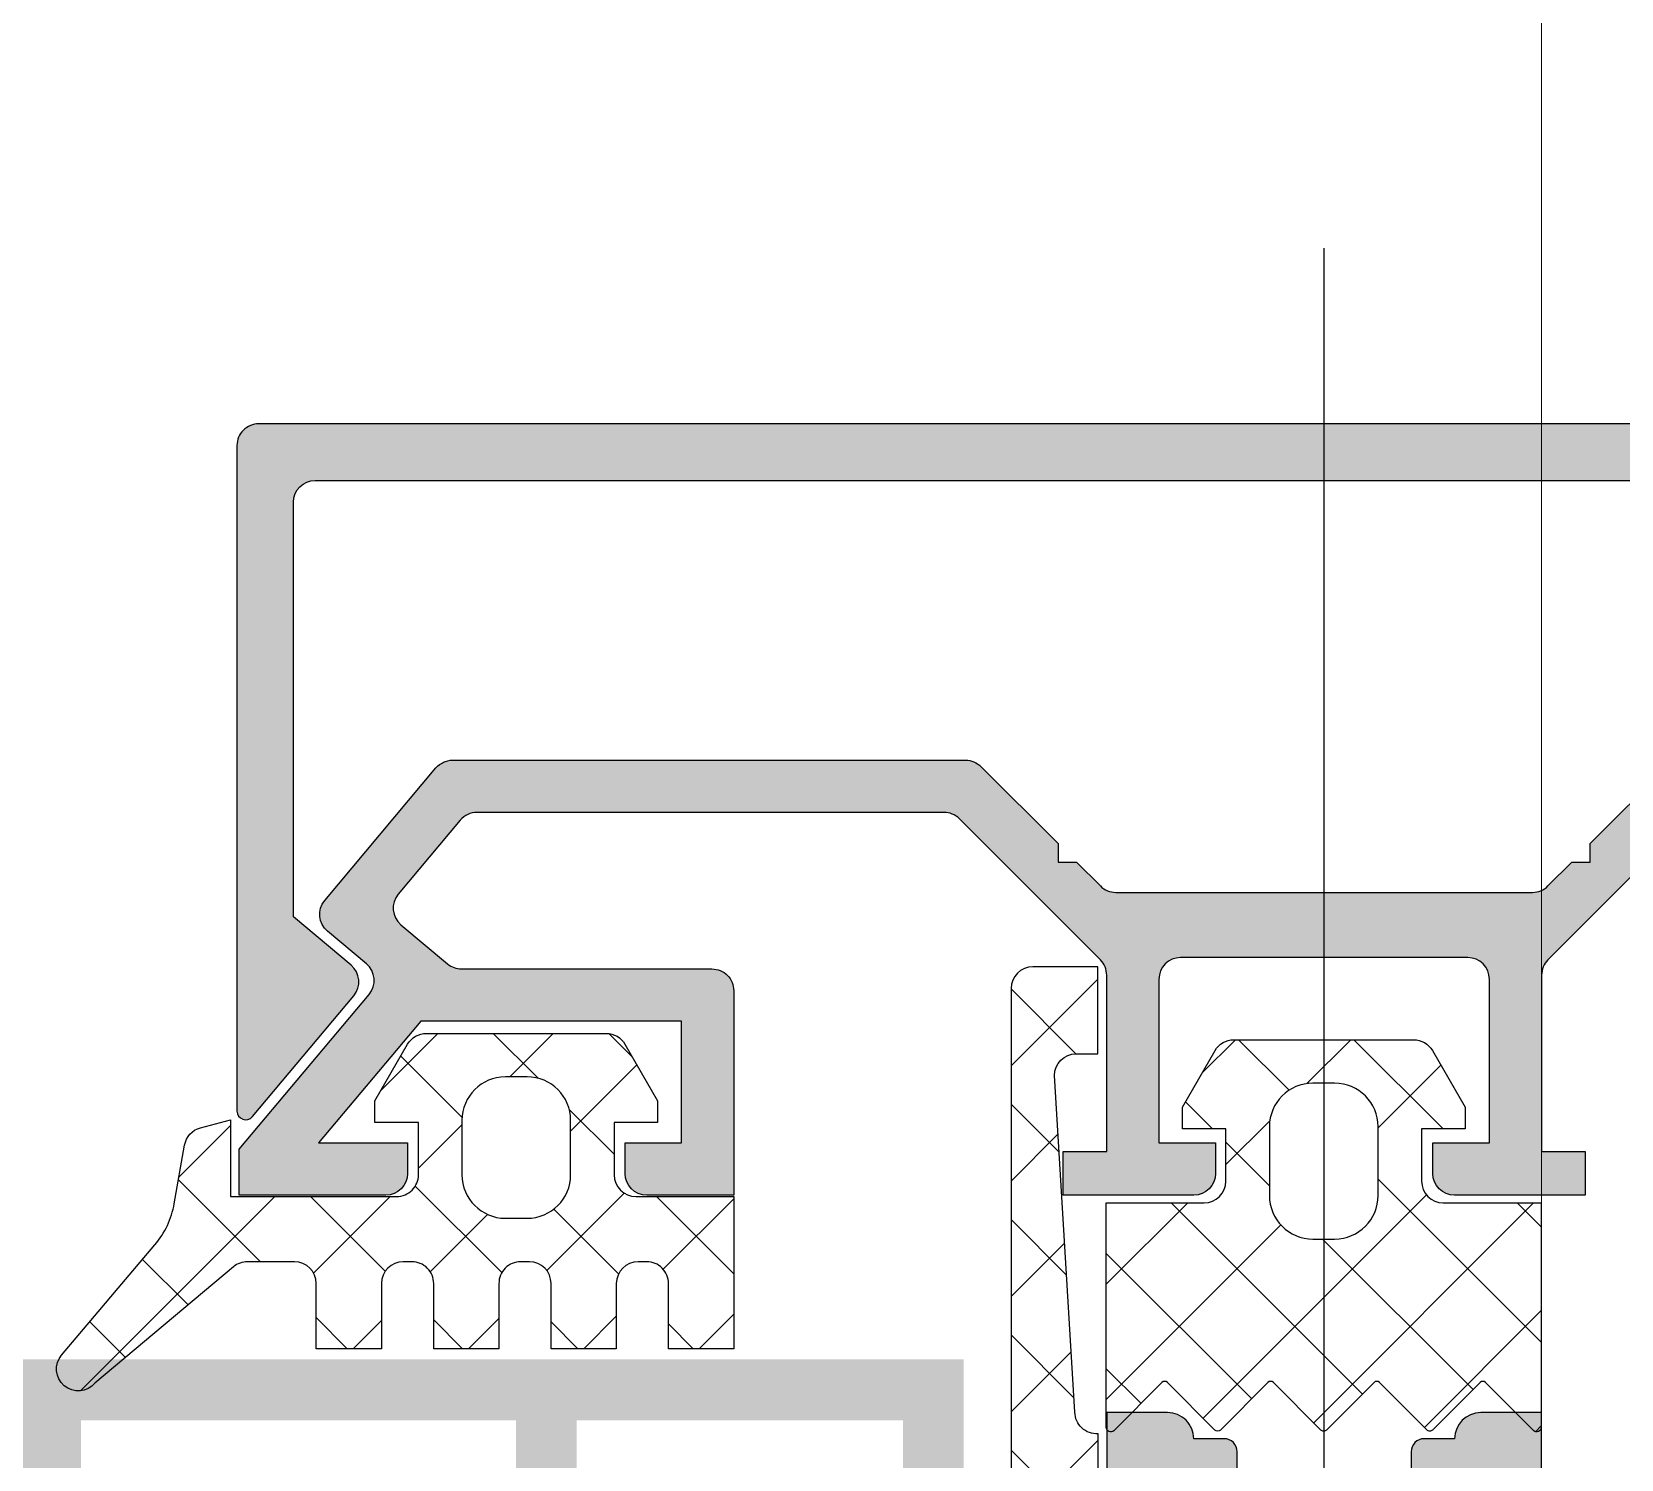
# Model space of a CAD drawing. Header units: millimetres. Extents: x 809 to 8159, y 33 to 4533.
# Drawn here: x 5206.357 to 5210.012, y 3477.661 to 3480.943 of the extents above; entities that cross this region are included whole.
import ezdxf

# ---------------------------------------------------------------- set-up
doc = ezdxf.new("R2010")
doc.units = ezdxf.units.MM
doc.linetypes.add('DASHDOT', pattern=[25.399999999999995, 12.7, -6.349999999999998, 0, -6.349999999999998])
for name, color, linetype in [('EKSEN', 11, 'Continuous'), ('FITILLER', 240, 'Continuous'), ('GORUNUS-TARAMA', 11, 'Continuous')]:
    doc.layers.add(name, color=color, linetype=linetype)
doc.layers.add('Sıva', color=1, linetype='Continuous', lineweight=0)

# ---------------------------------------------------------------- blocks, each defined once
blk = doc.blocks.new('ajsdfxcvzx')
h = blk.add_hatch(color=256)
edge = h.paths.add_edge_path()
edge.add_arc((37162.96491329894, -5111.412265165218), 0.05000000000291038, 90, 179.9999999979156, ccw=False)
edge.add_line((37162.96491329894, -5111.362265165217), (37167.60491329894, -5111.362265165217))
edge.add_arc((37167.60491329894, -5111.412265165214), 0.04999999999745341, -2.084391326206969e-09, 89.99999999166238, ccw=False)
edge.add_line((37167.65491329894, -5111.412265165216), (37167.65491329894, -5112.365876222981))
edge.add_line((37167.65491329894, -5112.365876222981), (37167.52264163642, -5112.476865326216))
edge.add_arc((37167.5547810169, -5112.515167548374), 0.0500000000012859, 129.9999999987166, 219.9999999987165)
edge.add_line((37167.51647879474, -5112.547306928858), (37167.74959241008, -5112.82512091741))
edge.add_arc((37167.76491329894, -5112.812265165218), 0.01999999999611783, 220.0000000031629, 360.0000000026055)
edge.add_line((37167.78491329894, -5112.812265165217), (37167.78491329894, -5111.282265165215))
edge.add_arc((37167.73491329894, -5111.282265165213), 0.04999999999563443, 359.9999999979156, 450)
edge.add_line((37167.73491329894, -5111.232265165216), (37162.83491329894, -5111.232265165216))
edge.add_arc((37162.83491329894, -5111.282265165217), 0.05000000000109139, 90, 179.9999999979156)
edge.add_line((37162.78491329894, -5111.282265165215), (37162.78491329894, -5112.812265165217))
edge.add_arc((37162.80491329894, -5112.812265165216), 0.02000000000407454, 180.000000005211, 320.0000000042476)
edge.add_line((37162.82023418781, -5112.82512091741), (37163.05334780313, -5112.547306928858))
edge.add_arc((37163.01504558098, -5112.51516754837), 0.04999999999805064, 319.9999999927306, 409.9999999986037)
edge.add_line((37163.04718496146, -5112.476865326216), (37162.91491329894, -5112.365876222981))
edge.add_line((37162.91491329894, -5112.365876222981), (37162.91491329894, -5111.412265165216))
h = blk.add_hatch(color=256)
edge = h.paths.add_edge_path()
edge.add_line((37163.80719272493, -5112.605572937531), (37163.20742909503, -5112.605572937531))
edge.add_line((37163.20742909503, -5112.605572937531), (37162.9724811983, -5112.88557293753))
edge.add_line((37162.9724811983, -5112.88557293753), (37163.17719272493, -5112.88557293753))
edge.add_line((37163.17719272493, -5112.88557293753), (37163.17719272493, -5112.95557293753))
edge.add_arc((37163.12719272493, -5112.955572937528), 0.05000000000291038, 270, 359.9999999979156, ccw=False)
edge.add_line((37163.12719272493, -5113.005572937529), (37162.78991329894, -5113.005572937529))
edge.add_line((37162.78991329894, -5113.005572937529), (37162.78991329894, -5112.900149041312))
edge.add_line((37162.78991329894, -5112.900149041312), (37163.08856860445, -5112.544225508022))
edge.add_arc((37163.05026638229, -5112.512086127537), 0.0500000000012859, 320.0000000012835, 410.0000000012835)
edge.add_line((37163.08240576278, -5112.47378390538), (37162.99291075725, -5112.398688679243))
edge.add_arc((37163.02505013773, -5112.360386457087), 0.04999999999989247, 140.0000000028802, 229.9999999999436, ccw=False)
edge.add_line((37162.98674791557, -5112.328247076604), (37163.24251682741, -5112.023433557044))
edge.add_arc((37163.28081904957, -5112.05557293753), 0.05000000000245512, 90, 139.9999999996867, ccw=False)
edge.add_line((37163.28081904957, -5112.005572937529), (37164.46035485771, -5112.005572937529))
edge.add_arc((37164.46035485771, -5112.055572937531), 0.05000000000200089, 44.99999999926308, 90, ccw=False)
edge.add_line((37164.49571019677, -5112.020217598472), (37164.67289097239, -5112.197398374085))
edge.add_line((37164.67289097239, -5112.197398374085), (37164.67289097239, -5112.239824780956))
edge.add_line((37164.67289097239, -5112.239824780956), (37164.71531737926, -5112.239824780956))
edge.add_line((37164.71531737926, -5112.239824780956), (37164.770268638, -5112.294776039698))
edge.add_arc((37164.80562397706, -5112.259420700638), 0.05000000000103742, 225.0000000007369, 270)
edge.add_line((37164.80562397706, -5112.309420700638), (37165.76420262082, -5112.309420700638))
edge.add_arc((37165.76420262082, -5112.259420700638), 0.0500000000001819, 270, 314.999999999263)
edge.add_line((37165.79955795988, -5112.294776039698), (37165.85450921863, -5112.239824780956))
edge.add_line((37165.85450921863, -5112.239824780956), (37165.8969356255, -5112.239824780956))
edge.add_line((37165.8969356255, -5112.239824780956), (37165.8969356255, -5112.197398374085))
edge.add_line((37165.8969356255, -5112.197398374085), (37166.07411640111, -5112.020217598469))
edge.add_arc((37166.10947174016, -5112.055572937529), 0.05000000000103742, 90, 134.9999999992631, ccw=False)
edge.add_line((37166.10947174016, -5112.005572937529), (37167.28900754831, -5112.005572937529))
edge.add_arc((37167.28900754832, -5112.05557293753), 0.05000000000109139, 40.000000005672575, 90.00000000833762, ccw=False)
edge.add_line((37167.32730977047, -5112.023433557044), (37167.58307868231, -5112.328247076604))
edge.add_arc((37167.54477646015, -5112.360386457087), 0.05000000000011667, -49.99999999994361, 39.9999999971198, ccw=False)
edge.add_line((37167.57691584063, -5112.398688679243), (37167.4874208351, -5112.47378390538))
edge.add_arc((37167.51956021558, -5112.512086127537), 0.0500000000012859, 129.9999999987166, 219.9999999987165)
edge.add_line((37167.48125799342, -5112.544225508022), (37167.77991329894, -5112.900149041312))
edge.add_line((37167.77991329894, -5112.900149041312), (37167.77991329894, -5113.005572937529))
edge.add_line((37167.77991329894, -5113.005572937529), (37167.44263387295, -5113.005572937529))
edge.add_arc((37167.44263387295, -5112.955572937528), 0.05000000000109139, 180.0000000020844, 270, ccw=False)
edge.add_line((37167.39263387295, -5112.95557293753), (37167.39263387295, -5112.88557293753))
edge.add_line((37167.39263387295, -5112.88557293753), (37167.59734539958, -5112.88557293753))
edge.add_line((37167.59734539958, -5112.88557293753), (37167.36239750285, -5112.605572937531))
edge.add_line((37167.36239750285, -5112.605572937531), (37166.76263387295, -5112.605572937531))
edge.add_line((37166.76263387295, -5112.605572937531), (37166.76263387295, -5112.88557293753))
edge.add_line((37166.76263387295, -5112.88557293753), (37166.89263387295, -5112.88557293753))
edge.add_line((37166.89263387295, -5112.88557293753), (37166.89263387295, -5112.95557293753))
edge.add_arc((37166.84263387295, -5112.955572937528), 0.05000000000291038, 270, 359.9999999979156, ccw=False)
edge.add_line((37166.84263387295, -5113.005572937529), (37166.64263387295, -5113.005572937529))
edge.add_line((37166.64263387295, -5113.005572937529), (37166.64263387295, -5112.535572937528))
edge.add_arc((37166.69263387295, -5112.53557293753), 0.05000000000291038, 90, 179.9999999979156, ccw=False)
edge.add_line((37166.69263387295, -5112.485572937529), (37167.26848584275, -5112.485572937529))
edge.add_arc((37167.26848584275, -5112.43557293753), 0.04999999999836291, 270, 309.9999999993865)
edge.add_line((37167.30062522323, -5112.473875159687), (37167.4078559943, -5112.38389785923))
edge.add_arc((37167.37571661381, -5112.345595637078), 0.05000000000178251, 310.000000009123, 400.0000000003133)
edge.add_line((37167.41401883597, -5112.313456256592), (37167.27135285149, -5112.143433557047))
edge.add_arc((37167.23305062933, -5112.175572937524), 0.049999999996609, 39.99999999232956, 89.99999999166236)
edge.add_line((37167.23305062934, -5112.125572937528), (37166.15917736765, -5112.125572937528))
edge.add_arc((37166.15917736765, -5112.17557293753), 0.05000000000200089, 90, 135.0000000007369)
edge.add_line((37166.12382202859, -5112.140217598471), (37165.79955795988, -5112.464481667181))
edge.add_arc((37165.83491329894, -5112.499837006243), 0.05000000000232364, 134.9999999977892, 179.9999999968734)
edge.add_line((37165.78491329894, -5112.49983700624), (37165.78491329894, -5112.90557293753))
edge.add_line((37165.78491329894, -5112.90557293753), (37165.88491329894, -5112.90557293753))
edge.add_line((37165.88491329894, -5112.90557293753), (37165.88491329894, -5113.005572937529))
edge.add_line((37165.88491329894, -5113.005572937529), (37165.58491329894, -5113.005572937529))
edge.add_arc((37165.58491329894, -5112.955572937528), 0.05000000000109139, 180.0000000020844, 270, ccw=False)
edge.add_line((37165.53491329894, -5112.95557293753), (37165.53491329894, -5112.88557293753))
edge.add_line((37165.53491329894, -5112.88557293753), (37165.66491329894, -5112.88557293753))
edge.add_line((37165.66491329894, -5112.88557293753), (37165.66491329894, -5112.509420700639))
edge.add_arc((37165.61491329894, -5112.50942070064), 0.05000000000291038, 2.084408315922602e-09, 90)
edge.add_line((37165.61491329894, -5112.459420700639), (37164.95491329893, -5112.459420700639))
edge.add_arc((37164.95491329894, -5112.509420700637), 0.04999999999745341, 90.00000000833764, 180.0000000020844)
edge.add_line((37164.90491329894, -5112.509420700639), (37164.90491329894, -5112.88557293753))
edge.add_line((37164.90491329894, -5112.88557293753), (37165.03491329894, -5112.88557293753))
edge.add_line((37165.03491329894, -5112.88557293753), (37165.03491329894, -5112.95557293753))
edge.add_arc((37164.98491329894, -5112.955572937532), 0.04999999999563443, -90, 2.084391326206969e-09, ccw=False)
edge.add_line((37164.98491329894, -5113.005572937529), (37164.68491329894, -5113.005572937529))
edge.add_line((37164.68491329894, -5113.005572937529), (37164.68491329894, -5112.90557293753))
edge.add_line((37164.68491329894, -5112.90557293753), (37164.78491329894, -5112.90557293753))
edge.add_line((37164.78491329894, -5112.90557293753), (37164.78491329894, -5112.49983700624))
edge.add_arc((37164.73491329894, -5112.499837006235), 0.04999999999563443, 359.9999999937468, 404.9999999955783)
edge.add_line((37164.770268638, -5112.464481667181), (37164.44600456928, -5112.140217598471))
edge.add_arc((37164.41064923022, -5112.17557293753), 0.04999999999975119, 44.99999999926305, 90)
edge.add_line((37164.41064923022, -5112.125572937528), (37163.33677596855, -5112.125572937528))
edge.add_arc((37163.33677596855, -5112.175572937539), 0.05000000001109584, 90, 139.9999999994574)
edge.add_line((37163.29847374638, -5112.143433557047), (37163.15580776191, -5112.313456256592))
edge.add_arc((37163.19410998407, -5112.345595637074), 0.05000000000011667, 140.0000000028802, 229.9999999999436)
edge.add_line((37163.16197060359, -5112.38389785923), (37163.26920137465, -5112.473875159687))
edge.add_arc((37163.30134075513, -5112.43557293753), 0.04999999999591229, 230.0000000070005, 270.0000000083376)
edge.add_line((37163.30134075513, -5112.485572937529), (37163.87719272493, -5112.485572937529))
edge.add_arc((37163.87719272493, -5112.53557293753), 0.05000000000109139, 2.084391326206969e-09, 90, ccw=False)
edge.add_line((37163.92719272493, -5112.535572937528), (37163.92719272492, -5113.005572937529))
edge.add_line((37163.92719272492, -5113.005572937529), (37163.72719272492, -5113.005572937529))
edge.add_arc((37163.72719272493, -5112.955572937532), 0.04999999999745341, 179.9999999979156, 269.9999999916624, ccw=False)
edge.add_line((37163.67719272493, -5112.95557293753), (37163.67719272493, -5112.88557293753))
edge.add_line((37163.67719272493, -5112.88557293753), (37163.80719272493, -5112.88557293753))
edge.add_line((37163.80719272493, -5112.88557293753), (37163.80719272493, -5112.605572937531))
h = blk.add_hatch(color=256)
edge = h.paths.add_edge_path()
edge.add_line((37158.51612653242, -5113.523180664588), (37159.51612653242, -5113.523180664588))
edge.add_line((37159.51612653242, -5113.523180664588), (37159.51612653242, -5113.673180664589))
edge.add_line((37159.51612653242, -5113.673180664589), (37159.31612653242, -5113.673180664589))
edge.add_line((37159.31612653242, -5113.673180664589), (37159.31612653242, -5113.773180664588))
edge.add_line((37159.31612653242, -5113.773180664588), (37159.65612653241, -5113.773180664588))
edge.add_line((37159.65612653242, -5113.773180664588), (37159.65612653242, -5113.543180664588))
edge.add_line((37159.65612653242, -5113.543180664588), (37159.98612653242, -5113.543180664588))
edge.add_line((37159.98612653241, -5113.543180664588), (37159.98612653241, -5113.705348195928))
edge.add_line((37159.98612653241, -5113.705348195928), (37160.08612653241, -5113.705348195928))
edge.add_line((37160.08612653242, -5113.705348195928), (37160.08612653242, -5113.846248940072))
edge.add_arc((37160.06112653242, -5113.846248940072), 0.02499999999997726, -39.99999999987608, 1.0408029993413948e-10, ccw=False)
edge.add_line((37160.0802776435, -5113.862318630314), (37160.00221656931, -5113.955348195928))
edge.add_line((37160.0022165693, -5113.955348195928), (37160.0022165693, -5114.025348195928))
edge.add_arc((37160.0322165693, -5114.025348195932), 0.02999999999999545, 180.0000000000434, 275.0000000001202)
edge.add_line((37160.03483124159, -5114.055234036872), (37160.2754674277, -5114.034181098554))
edge.add_arc((37160.27328853412, -5114.009276231101), 0.02499999999986845, -85.00000000005232, -45.00000000007372)
edge.add_line((37160.29096620365, -5114.026953900631), (37160.32489423882, -5113.993025865459))
edge.add_arc((37160.3072165693, -5113.975348195929), 0.02499999999997207, -45.00000000007372, 74.9999999999785)
edge.add_line((37160.31368704543, -5113.951200050275), (37160.30216780755, -5113.948113479784))
edge.add_arc((37160.30863828367, -5113.923965334126), 0.02500000000001768, 194.999999999981, 254.99999999985448, ccw=False)
edge.add_line((37160.28449013802, -5113.930435810254), (37160.2322165693, -5113.735348195931))
edge.add_line((37160.2322165693, -5113.735348195931), (37160.2322165693, -5113.71534819593))
edge.add_arc((37160.2622165693, -5113.715348195934), 0.03000000000076852, 19.471220642827575, 179.9999999915321, ccw=False)
edge.add_line((37160.29050084055, -5113.705348195928), (37160.6972165693, -5113.705348195928))
edge.add_arc((37160.6972165693, -5113.73034819593), 0.025, 0, 90, ccw=False)
edge.add_line((37160.7222165693, -5113.73034819593), (37160.7222165693, -5113.762467530776))
edge.add_arc((37160.6972165693, -5113.762467530776), 0.025, -31.400000000179205, -1.5631940186722204e-10, ccw=False)
edge.add_line((37160.71855533923, -5113.77549277157), (37160.62587779937, -5113.927322955135))
edge.add_arc((37160.6472165693, -5113.940348195929), 0.02500000000001007, 148.5999999998924, 269.9999999999479)
edge.add_line((37160.6472165693, -5113.96534819593), (37160.78086499743, -5113.96534819593))
edge.add_arc((37160.78086499743, -5113.865348195928), 0.1000000000000227, 269.999999999987, 328.5999999999905)
edge.add_line((37160.86622007717, -5113.917449159113), (37160.96568403974, -5113.754501030382))
edge.add_line((37160.96568403974, -5113.754501030386), (37161.07603298767, -5113.935281627773))
edge.add_arc((37161.1613880674, -5113.883180664589), 0.1000000000000425, 211.3999999999847, 269.999999999987)
edge.add_line((37161.1613880674, -5113.983180664587), (37161.29503649554, -5113.983180664587))
edge.add_arc((37161.29503649553, -5113.958180664589), 0.025, -89.99999999994792, 31.40000000001859)
edge.add_line((37161.31637526547, -5113.945155423791), (37161.2236977256, -5113.793325240227))
edge.add_arc((37161.24503649554, -5113.780299999433), 0.02500000000000251, 180.0000000001563, 211.4000000001792, ccw=False)
edge.add_line((37161.22003649554, -5113.780299999433), (37161.22003649554, -5113.748180664586))
edge.add_arc((37161.24503649554, -5113.74818066459), 0.025, 90, 180, ccw=False)
edge.add_line((37161.24503649554, -5113.723180664589), (37161.65175222429, -5113.723180664589))
edge.add_arc((37161.68003649553, -5113.733180664594), 0.03000000000075583, 8.424478892266052e-09, 160.5287793571026, ccw=False)
edge.add_line((37161.71003649554, -5113.733180664587), (37161.71003649554, -5113.753180664587))
edge.add_line((37161.71003649554, -5113.753180664587), (37161.65776292683, -5113.948268278911))
edge.add_arc((37161.63361478117, -5113.941797802787), 0.02499999999999845, -74.99999999962631, -14.999999999779618, ccw=False)
edge.add_line((37161.6400852573, -5113.965945948441), (37161.62856601941, -5113.969032518931))
edge.add_arc((37161.63503649554, -5113.993180664589), 0.02500000000000591, 105.0000000000448, 225.0000000001105)
edge.add_line((37161.61735882601, -5114.010858334119), (37161.65128686118, -5114.044786369292))
edge.add_arc((37161.66896453071, -5114.027108699762), 0.02499999999992383, 224.9999999998158, 264.9999999998018)
edge.add_line((37161.66678563714, -5114.05201356721), (37161.90742182325, -5114.073066505529))
edge.add_arc((37161.91003649554, -5114.043180664588), 0.03000000000007777, 264.9999999998911, 359.9999999999131)
edge.add_line((37161.94003649554, -5114.043180664588), (37161.94003649554, -5113.973180664589))
edge.add_line((37161.94003649554, -5113.973180664589), (37161.86197542134, -5113.880151098974))
edge.add_arc((37161.88112653242, -5113.864081408732), 0.02499999999993101, 179.9999999996352, 219.9999999996095, ccw=False)
edge.add_line((37161.85612653242, -5113.864081408732), (37161.85612653242, -5113.723180664589))
edge.add_line((37161.85612653242, -5113.723180664589), (37161.95612653242, -5113.723180664589))
edge.add_line((37161.95612653242, -5113.723180664589), (37161.95612653242, -5113.543180664588))
edge.add_line((37161.95612653242, -5113.543180664588), (37162.28612653242, -5113.543180664588))
edge.add_line((37162.28612653242, -5113.543180664588), (37162.28612653242, -5113.773180664588))
edge.add_line((37162.28612653242, -5113.773180664588), (37162.62612653241, -5113.773180664588))
edge.add_line((37162.62612653241, -5113.773180664588), (37162.62612653241, -5113.673180664589))
edge.add_line((37162.62612653241, -5113.673180664589), (37162.42612653242, -5113.673180664589))
edge.add_line((37162.42612653242, -5113.673180664589), (37162.42612653242, -5113.523180664588))
edge.add_line((37162.42612653242, -5113.523180664588), (37163.42612653242, -5113.523180664588))
edge.add_line((37163.42612653242, -5113.523180664588), (37163.42612653242, -5113.673180664589))
edge.add_line((37163.42612653242, -5113.673180664589), (37163.22612653242, -5113.673180664589))
edge.add_line((37163.22612653242, -5113.673180664589), (37163.22612653242, -5113.773180664588))
edge.add_line((37163.22612653242, -5113.773180664588), (37163.66612653242, -5113.773180664588))
edge.add_arc((37163.66612653242, -5113.723180664589), 0.05, 270, 360)
edge.add_line((37163.71612653242, -5113.723180664589), (37163.71612653242, -5113.673180664589))
edge.add_line((37163.71612653242, -5113.673180664589), (37163.56612653242, -5113.673180664589))
edge.add_line((37163.56612653242, -5113.673180664589), (37163.56612653242, -5113.523180664588))
edge.add_line((37163.56612653242, -5113.523180664588), (37164.31612653242, -5113.523180664588))
edge.add_line((37164.31612653242, -5113.523180664588), (37164.31612653242, -5113.673180664589))
edge.add_line((37164.31612653242, -5113.673180664589), (37164.16612653241, -5113.673180664589))
edge.add_line((37164.16612653242, -5113.673180664589), (37164.16612653242, -5113.723180664589))
edge.add_arc((37164.21612653242, -5113.723180664589), 0.05, 180, 270)
edge.add_line((37164.21612653242, -5113.773180664588), (37164.45612653242, -5113.773180664588))
edge.add_line((37164.45612653242, -5113.773180664588), (37164.45612653242, -5113.383180664589))
edge.add_line((37164.45612653242, -5113.383180664589), (37157.48612653241, -5113.383180664589))
edge.add_line((37157.48612653241, -5113.383180664589), (37157.48612653241, -5113.773180664588))
edge.add_line((37157.48612653241, -5113.773180664588), (37157.72612653241, -5113.773180664588))
edge.add_arc((37157.72612653242, -5113.723180664589), 0.05, 270, 360)
edge.add_line((37157.77612653242, -5113.723180664589), (37157.77612653242, -5113.673180664589))
edge.add_line((37157.77612653242, -5113.673180664589), (37157.62612653242, -5113.673180664589))
edge.add_line((37157.62612653241, -5113.673180664589), (37157.62612653241, -5113.523180664588))
edge.add_line((37157.62612653241, -5113.523180664588), (37158.37612653241, -5113.523180664588))
edge.add_line((37158.37612653241, -5113.523180664588), (37158.37612653241, -5113.673180664589))
edge.add_line((37158.37612653241, -5113.673180664589), (37158.22612653241, -5113.673180664589))
edge.add_line((37158.22612653242, -5113.673180664589), (37158.22612653242, -5113.723180664589))
edge.add_arc((37158.27612653242, -5113.723180664589), 0.05, 180, 270)
edge.add_line((37158.27612653242, -5113.773180664588), (37158.71612653242, -5113.773180664588))
edge.add_line((37158.71612653242, -5113.773180664588), (37158.71612653242, -5113.673180664589))
edge.add_line((37158.71612653242, -5113.673180664589), (37158.51612653242, -5113.673180664589))
edge.add_line((37158.51612653242, -5113.673180664589), (37158.51612653242, -5113.523180664588))
h = blk.add_hatch(color=256)
h.paths.add_polyline_path([(37162.98658948959, -5117.09841355945), (37162.98658948959, -5123.990743313678), (37167.58658948958, -5123.990743313678), (37167.58658948958, -5117.09841355945)], flags=16)
edge = h.paths.add_edge_path()
edge.add_arc((37167.58491329894, -5116.255572937525), 0.05, 89.99999999999999, 180)
edge.add_line((37167.53491329894, -5116.255572937525), (37167.53491329894, -5116.325572937525))
edge.add_line((37167.53491329894, -5116.325572937525), (37167.62491329893, -5116.325572937525))
edge.add_line((37167.62491329893, -5116.325572937525), (37167.62491329893, -5116.805572937525))
edge.add_arc((37167.52491329893, -5116.805572937525), 0.1, -90, 0, ccw=False)
edge.add_line((37167.52491329893, -5116.905572937523), (37167.24491329893, -5116.905572937523))
edge.add_arc((37167.24491329893, -5116.805572937525), 0.1, 180, 270, ccw=False)
edge.add_line((37167.14491329894, -5116.805572937525), (37167.14491329894, -5116.726283615642))
edge.add_arc((37167.09491329893, -5116.726283615642), 0.05000000000022739, 1.04182249146019e-10, 45.00000000003681)
edge.add_line((37167.13026863799, -5116.690928276583), (37166.95955795988, -5116.520217598465))
edge.add_arc((37166.99491329893, -5116.484862259405), 0.04999999999984767, 179.9999999998958, 224.9999999998894, ccw=False)
edge.add_line((37166.94491329894, -5116.484862259405), (37166.94491329894, -5116.325572937525))
edge.add_line((37166.94491329894, -5116.325572937525), (37167.03491329894, -5116.325572937525))
edge.add_line((37167.03491329894, -5116.325572937525), (37167.03491329894, -5116.255572937525))
edge.add_arc((37166.98491329893, -5116.255572937525), 0.05, -1.272221872585407e-14, 89.99999999999999)
edge.add_line((37166.98491329893, -5116.205572937522), (37166.78491329894, -5116.205572937522))
edge.add_line((37166.78491329894, -5116.205572937522), (37166.78491329894, -5116.645572937521))
edge.add_arc((37166.83491329894, -5116.645572937525), 0.05, 180, 270)
edge.add_line((37166.83491329894, -5116.695572937524), (37166.90207058647, -5116.695572937524))
edge.add_arc((37166.90207058646, -5116.745572937523), 0.0500000000001819, 44.999999999944805, 89.99999999992201, ccw=False)
edge.add_line((37166.93742592552, -5116.710217598464), (37166.970268638, -5116.743060310937))
edge.add_arc((37166.93491329893, -5116.77841565), 0.05000000000000844, 0, 45.000000000147395, ccw=False)
edge.add_line((37166.98491329893, -5116.77841565), (37166.98491329893, -5116.855572937524))
edge.add_arc((37166.93491329893, -5116.855572937524), 0.05, -90, 0, ccw=False)
edge.add_line((37166.93491329893, -5116.905572937523), (37166.68491329893, -5116.905572937523))
edge.add_line((37166.68491329893, -5116.905572937523), (37166.31491329893, -5116.905572937523))
edge.add_line((37166.31491329893, -5116.905572937523), (37166.28491329894, -5116.935572937522))
edge.add_line((37166.28491329894, -5116.935572937526), (37166.25491329894, -5116.905572937527))
edge.add_line((37166.25491329894, -5116.905572937523), (37165.88491329893, -5116.905572937523))
edge.add_arc((37165.87679177616, -5116.814041296167), 0.0918912427893527, -180.9550491033333, -84.92947409820567, ccw=False)
edge.add_line((37165.78491329894, -5116.812509654819), (37165.78491329894, -5114.535572937524))
edge.add_arc((37165.78491329894, -5114.515572937524), 0.01999999999998181, 89.99999999947892, 269.99999999947886, ccw=False)
edge.add_line((37165.78491329894, -5114.495572937523), (37165.78491329894, -5114.475572937523))
edge.add_arc((37165.78491329894, -5114.455572937522), 0.01999999999998181, 90, 270, ccw=False)
edge.add_line((37165.78491329894, -5114.435572937526), (37165.78491329894, -5113.505572937525))
edge.add_line((37165.78491329894, -5113.505572937525), (37165.64491329894, -5113.505572937525))
edge.add_arc((37165.64491329894, -5113.565572937523), 0.06000000000003639, 89.99999999999999, 179.9999999999131)
edge.add_line((37165.58491329894, -5113.565572937523), (37165.51491329894, -5113.565572937523))
edge.add_arc((37165.51491329893, -5113.595572937526), 0.03000000000001819, 90.00000000017367, 180.0000000001736)
edge.add_line((37165.48491329893, -5113.595572937526), (37165.48491329893, -5113.635572937526))
edge.add_arc((37165.51491329893, -5113.635572937523), 0.03000000000013188, 180.0000000001736, 269.9999999999566)
edge.add_line((37165.51491329893, -5113.665572937525), (37165.58491329893, -5113.665572937525))
edge.add_line((37165.58491329894, -5113.665572937525), (37165.58491329894, -5114.305572937525))
edge.add_line((37165.58491329894, -5114.305572937525), (37165.33491329894, -5114.305572937525))
edge.add_line((37165.33491329894, -5114.305572937525), (37165.28491329894, -5114.355572937524))
edge.add_line((37165.28491329894, -5114.355572937524), (37165.23491329893, -5114.305572937525))
edge.add_line((37165.23491329893, -5114.305572937525), (37164.98491329893, -5114.305572937525))
edge.add_line((37164.98491329893, -5114.305572937525), (37164.98491329893, -5113.665572937525))
edge.add_line((37164.98491329893, -5113.665572937525), (37165.05491329893, -5113.665572937525))
edge.add_arc((37165.05491329894, -5113.635572937523), 0.03000000000010914, 269.9999999999566, 359.9999999998262)
edge.add_line((37165.08491329894, -5113.635572937523), (37165.08491329894, -5113.595572937522))
edge.add_arc((37165.05491329894, -5113.595572937526), 0.03000000000001819, -1.736964522640856e-10, 89.9999999998263)
edge.add_line((37165.05491329894, -5113.565572937523), (37164.98491329894, -5113.565572937523))
edge.add_arc((37164.92491329894, -5113.565572937523), 0.06000000000005912, 8.686730946013157e-11, 89.99999999997829)
edge.add_line((37164.92491329894, -5113.505572937525), (37164.78491329894, -5113.505572937525))
edge.add_line((37164.78491329894, -5113.505572937525), (37164.78491329894, -5114.435572937526))
edge.add_arc((37164.78491329894, -5114.455572937522), 0.01999999999998181, -90, 90, ccw=False)
edge.add_line((37164.78491329894, -5114.475572937523), (37164.78491329894, -5114.495572937523))
edge.add_arc((37164.78491329894, -5114.515572937524), 0.01999999999998181, -89.99999999947892, 90.00000000052103, ccw=False)
edge.add_line((37164.78491329894, -5114.535572937524), (37164.78491329894, -5116.812509654819))
edge.add_arc((37164.69303482171, -5116.814041296167), 0.09189124278939273, -95.07052590182008, 0.9550491033044182, ccw=False)
edge.add_line((37164.68491329894, -5116.905572937523), (37164.31491329893, -5116.905572937523))
edge.add_line((37164.31491329893, -5116.905572937523), (37164.28491329894, -5116.935572937522))
edge.add_line((37164.28491329894, -5116.935572937526), (37164.25491329894, -5116.905572937527))
edge.add_line((37164.25491329894, -5116.905572937523), (37163.88491329893, -5116.905572937523))
edge.add_line((37163.88491329893, -5116.905572937523), (37163.63491329893, -5116.905572937523))
edge.add_arc((37163.63491329893, -5116.855572937524), 0.05, 180, 270, ccw=False)
edge.add_line((37163.58491329894, -5116.855572937524), (37163.58491329894, -5116.77841565))
edge.add_arc((37163.63491329893, -5116.77841565), 0.05, 134.9999999998526, 180, ccw=False)
edge.add_line((37163.59955795987, -5116.743060310941), (37163.63240067235, -5116.710217598467))
edge.add_arc((37163.66775601141, -5116.745572937523), 0.0500000000001853, 90.00000000007822, 135.0000000000553, ccw=False)
edge.add_line((37163.66775601141, -5116.695572937524), (37163.73491329893, -5116.695572937524))
edge.add_arc((37163.73491329893, -5116.645572937525), 0.05, 270, 360)
edge.add_line((37163.78491329894, -5116.645572937525), (37163.78491329894, -5116.205572937526))
edge.add_line((37163.78491329894, -5116.205572937522), (37163.58491329894, -5116.205572937522))
edge.add_arc((37163.58491329894, -5116.255572937525), 0.05, 89.99999999999999, 180)
edge.add_line((37163.53491329894, -5116.255572937525), (37163.53491329894, -5116.325572937525))
edge.add_line((37163.53491329894, -5116.325572937525), (37163.62491329893, -5116.325572937525))
edge.add_line((37163.62491329893, -5116.325572937525), (37163.62491329893, -5116.484862259405))
edge.add_arc((37163.57491329894, -5116.484862259405), 0.04999999999986358, -44.999999999889496, 1.0408029993413948e-10, ccw=False)
edge.add_line((37163.610268638, -5116.520217598465), (37163.43955795988, -5116.690928276583))
edge.add_arc((37163.47491329894, -5116.726283615642), 0.05000000000023354, 134.9999999999632, 179.9999999998958)
edge.add_line((37163.42491329894, -5116.726283615642), (37163.42491329894, -5116.805572937525))
edge.add_arc((37163.32491329894, -5116.805572937525), 0.1, -90, 0, ccw=False)
edge.add_line((37163.32491329894, -5116.905572937523), (37163.04491329894, -5116.905572937523))
edge.add_arc((37163.04491329893, -5116.805572937525), 0.1, 180, 270, ccw=False)
edge.add_line((37162.94491329894, -5116.805572937525), (37162.94491329894, -5116.325572937525))
edge.add_line((37162.94491329894, -5116.325572937525), (37163.03491329894, -5116.325572937525))
edge.add_line((37163.03491329894, -5116.325572937525), (37163.03491329894, -5116.255572937525))
edge.add_arc((37162.98491329893, -5116.255572937525), 0.05, -1.272221872585407e-14, 89.99999999999999)
edge.add_line((37162.98491329893, -5116.205572937522), (37162.78491329894, -5116.205572937522))
edge.add_line((37162.78491329894, -5116.205572937522), (37162.78491329894, -5124.205572937522))
edge.add_line((37162.78491329894, -5124.205572937522), (37167.78491329894, -5124.205572937522))
edge.add_line((37167.78491329894, -5124.205572937522), (37167.78491329894, -5116.205572937522))
edge.add_line((37167.78491329894, -5116.205572937522), (37167.58491329894, -5116.205572937522))
edge = h.paths.add_edge_path(flags=16)
edge.add_arc((37165.48658948959, -5114.698413559448), 0.1, 0, 90, ccw=False)
edge.add_line((37165.58658948959, -5114.698413559448), (37165.58658948959, -5116.798413559447))
edge.add_arc((37165.48658948959, -5116.798413559451), 0.1, -90, 0, ccw=False)
edge.add_line((37165.48658948959, -5116.898413559449), (37165.08658948959, -5116.898413559449))
edge.add_arc((37165.08658948959, -5116.798413559451), 0.1, 180, 270, ccw=False)
edge.add_line((37164.98658948959, -5116.798413559451), (37164.98658948959, -5114.698413559452))
edge.add_arc((37165.08658948959, -5114.698413559448), 0.1, 90, 180, ccw=False)
edge.add_line((37165.08658948959, -5114.59841355945), (37165.48658948959, -5114.59841355945))
at = {"layer": 'FITILLER'}
h = blk.add_hatch(dxfattribs=at)
h.set_pattern_fill('NET', color=256, scale=1.499999999999999, angle=-45.00000000000002, style=0)
h.set_pattern_definition([(315, (37043.08685739826, -5073.714136108652), (0.1325825214724777, 0.1325825214724775), []), (44.9999999999999, (37043.08685739826, -5073.714136108652), (-0.1325825214724777, 0.1325825214724776), [])])
edge = h.paths.add_edge_path(flags=16)
edge.add_arc((37163.30991329894, -5116.197299031415), 0.1000000000021828, 2.084391326206969e-09, 90.00000000416878, ccw=False)
edge.add_line((37163.40991329894, -5116.197299031412), (37163.40991329894, -5116.355572937524))
edge.add_arc((37163.30991329893, -5116.35557293752), 0.1000000000058208, 270, 359.9999999979156, ccw=False)
edge.add_line((37163.30991329893, -5116.455572937522), (37163.25991329893, -5116.455572937522))
edge.add_arc((37163.25991329893, -5116.355572937524), 0.09999999999854481, 180, 270, ccw=False)
edge.add_line((37163.15991329894, -5116.355572937524), (37163.15991329894, -5116.197299031412))
edge.add_arc((37163.25991329893, -5116.197299031412), 0.09999999999854481, 90, 180, ccw=False)
edge.add_line((37163.25991329893, -5116.097299031413), (37163.30991329893, -5116.097299031413))
edge = h.paths.add_edge_path()
edge.add_line((37164.76463147736, -5112.680572937525), (37164.76463147736, -5112.480572937524))
edge.add_line((37164.76463147736, -5112.480572937524), (37164.61491329894, -5112.480572937524))
edge.add_arc((37164.61491329894, -5112.530572937525), 0.05000000000109139, 90, 179.9999999979156)
edge.add_line((37164.56491329893, -5112.530572937523), (37164.56491329893, -5115.547780102776))
edge.add_line((37164.56491329893, -5115.547780102776), (37164.13212046419, -5115.980572937524))
edge.add_line((37164.13212046419, -5115.980572937524), (37163.83491329894, -5115.980572937524))
edge.add_arc((37163.83491329894, -5115.930572937523), 0.05000000000109139, 180.0000000020844, 270, ccw=False)
edge.add_line((37163.78491329894, -5115.930572937525), (37163.78491329894, -5115.66377853972))
edge.add_arc((37163.77491329893, -5115.66377853972), 0.01000000000203727, 0, 135.000000014739)
edge.add_line((37163.76784223112, -5115.656707471911), (37163.65705285304, -5115.767496850081))
edge.add_arc((37163.6507361001, -5115.761180097144), 0.008933237673640144, 225, 315, ccw=False)
edge.add_line((37163.64441934716, -5115.767496850081), (37163.53511191926, -5115.658189422256))
edge.add_arc((37163.52879516633, -5115.664506175197), 0.008933237671067705, 45.00000004949715, 135.0000000494971)
edge.add_line((37163.52247841338, -5115.658189422264), (37163.41317098564, -5115.767496850081))
edge.add_arc((37163.40685423271, -5115.761180097148), 0.008933237665922826, 224.9999999835009, 314.99999998350097, ccw=False)
edge.add_line((37163.40053747978, -5115.767496850081), (37163.29123005187, -5115.658189422256))
edge.add_arc((37163.28491329894, -5115.664506175193), 0.008933237663350385, 45.0000000659962, 135.0000000659962)
edge.add_line((37163.278596546, -5115.658189422264), (37163.16928911826, -5115.767496850081))
edge.add_arc((37163.16297236532, -5115.761180097144), 0.008933237673640144, 225, 315, ccw=False)
edge.add_line((37163.15665561239, -5115.767496850081), (37163.04734818449, -5115.65818942226))
edge.add_arc((37163.04103143155, -5115.664506175197), 0.008933237673640144, 45, 135)
edge.add_line((37163.03471467862, -5115.65818942226), (37162.92540725088, -5115.767496850081))
edge.add_arc((37162.91909049794, -5115.761180097144), 0.008933237673640144, 225, 315, ccw=False)
edge.add_line((37162.912773745, -5115.767496850081), (37162.80198436674, -5115.656707471824))
edge.add_arc((37162.79491329893, -5115.663778539635), 0.009999999999435752, 44.99999999631525, 180.000000005211)
edge.add_line((37162.78491329894, -5115.663778539636), (37162.78491329894, -5116.180572937525))
edge.add_line((37162.78491329894, -5116.180572937525), (37163.00991329893, -5116.180572937525))
edge.add_arc((37163.00991329893, -5116.230572937522), 0.04999999999745341, -2.084391326206969e-09, 90, ccw=False)
edge.add_line((37163.05991329893, -5116.230572937524), (37163.05991329893, -5116.350572937523))
edge.add_line((37163.05991329893, -5116.350572937523), (37162.95991329894, -5116.350572937523))
edge.add_line((37162.95991329894, -5116.350572937523), (37162.95991329894, -5116.400572937522))
edge.add_line((37162.95991329894, -5116.400572937522), (37163.03496883393, -5116.530572937523))
edge.add_arc((37163.07827010412, -5116.505572937529), 0.0499999999982555, 209.9999999934522, 269.9999999916624)
edge.add_line((37163.07827010412, -5116.555572937525), (37163.49155649375, -5116.555572937525))
edge.add_arc((37163.49155649375, -5116.505572937529), 0.04999999999563443, 270.0000000083376, 330.0000000065479)
edge.add_line((37163.53485776394, -5116.530572937523), (37163.60991329893, -5116.400572937522))
edge.add_line((37163.60991329893, -5116.400572937522), (37163.60991329893, -5116.350572937523))
edge.add_line((37163.60991329893, -5116.350572937523), (37163.50991329893, -5116.350572937523))
edge.add_line((37163.50991329893, -5116.350572937523), (37163.50991329893, -5116.230572937524))
edge.add_arc((37163.55991329894, -5116.230572937522), 0.05000000000291038, 90.00000000833762, 180.0000000020844, ccw=False)
edge.add_line((37163.55991329893, -5116.180572937525), (37164.21496317667, -5116.180572937525))
edge.add_line((37164.21496317667, -5116.180572937525), (37164.76491329893, -5115.630622815252))
edge.add_line((37164.76491329893, -5115.630622815252), (37164.76491329893, -5113.554491002158))
edge.add_arc((37164.76269329389, -5113.503432173223), 0.05110706834325702, 181.1871307049778, 272.48961559940034, ccw=False)
edge.add_line((37164.71159719506, -5113.504491002159), (37164.66463147735, -5112.730572937524))
edge.add_arc((37164.71463147736, -5112.730572937526), 0.05000000000291038, 90, 179.9999999979156, ccw=False)
edge.add_line((37164.71463147736, -5112.680572937525), (37164.76463147736, -5112.680572937525))
h = blk.add_hatch(dxfattribs=at)
h.set_pattern_fill('NET', color=256, scale=1.499999999999999, angle=-45.00000000000002, style=0)
h.set_pattern_definition([(224.9999999999999, (37046.78217317377, -5098.589677887428), (-0.1325825214724777, 0.1325825214724775), []), (135, (37046.78217317377, -5098.589677887428), (0.1325825214724777, 0.1325825214724776), [])])
edge = h.paths.add_edge_path(flags=16)
edge.add_arc((37163.40219272493, -5112.833658863914), 0.1000000000040018, 90, 179.9999999989578)
edge.add_line((37163.30219272492, -5112.833658863912), (37163.30219272492, -5112.958658863912))
edge.add_arc((37163.40219272492, -5112.958658863909), 0.09999999999854481, 180.0000000020844, 270.0000000041688)
edge.add_line((37163.40219272493, -5113.058658863911), (37163.45219272492, -5113.058658863911))
edge.add_arc((37163.45219272492, -5112.958658863912), 0.09999999999854481, 270, 360)
edge.add_line((37163.55219272492, -5112.958658863912), (37163.55219272492, -5112.833658863912))
edge.add_arc((37163.45219272492, -5112.83365886391), 0.1000000000058208, 359.9999999989578, 449.9999999958312)
edge.add_line((37163.45219272492, -5112.73365886391), (37163.40219272493, -5112.73365886391))
edge = h.paths.add_edge_path()
edge.add_arc((37162.44366087649, -5112.990447237897), 0.2000000000014111, 319.7668578418571, 349.9999999982936)
edge.add_line((37162.64062242709, -5113.025176873436), (37162.66438199444, -5112.890429671059))
edge.add_arc((37162.71362238209, -5112.899112079939), 0.04999999999764103, 105.00000000145971, 170.0000000030635, ccw=False)
edge.add_line((37162.70068142984, -5112.850815788626), (37162.76991329894, -5112.832265165211))
edge.add_line((37162.76991329894, -5112.832265165211), (37162.76991329894, -5113.008658863911))
edge.add_line((37162.76991329894, -5113.008658863911), (37163.15219272493, -5113.008658863911))
edge.add_arc((37163.15219272492, -5112.958658863914), 0.04999999999745341, 270.0000000083376, 360.0000000020844)
edge.add_line((37163.20219272492, -5112.958658863912), (37163.20219272492, -5112.83865886391))
edge.add_line((37163.20219272492, -5112.83865886391), (37163.10219272492, -5112.83865886391))
edge.add_line((37163.10219272492, -5112.83865886391), (37163.10219272492, -5112.78865886391))
edge.add_line((37163.10219272492, -5112.78865886391), (37163.17724825992, -5112.658658863913))
edge.add_arc((37163.22054953011, -5112.683658863907), 0.0499999999982555, 90.00000000833762, 150.0000000065478, ccw=False)
edge.add_line((37163.2205495301, -5112.633658863911), (37163.63383591974, -5112.633658863911))
edge.add_arc((37163.63383591973, -5112.683658863907), 0.04999999999563443, 29.999999993452093, 89.99999999166238, ccw=False)
edge.add_line((37163.67713718992, -5112.658658863913), (37163.75219272492, -5112.78865886391))
edge.add_line((37163.75219272492, -5112.78865886391), (37163.75219272492, -5112.83865886391))
edge.add_line((37163.75219272492, -5112.83865886391), (37163.65219272493, -5112.83865886391))
edge.add_line((37163.65219272493, -5112.83865886391), (37163.65219272493, -5112.958658863912))
edge.add_arc((37163.70219272492, -5112.958658863914), 0.04999999999563443, 179.9999999979156, 270)
edge.add_line((37163.70219272492, -5113.008658863911), (37163.92719272492, -5113.008658863911))
edge.add_line((37163.92719272492, -5113.008658863911), (37163.92719272492, -5113.35865886391))
edge.add_line((37163.92719272492, -5113.35865886391), (37163.77719272493, -5113.35865886391))
edge.add_line((37163.77719272493, -5113.35865886391), (37163.77719272493, -5113.208658863912))
edge.add_arc((37163.72719272492, -5113.208658863914), 0.05000000000291038, 2.084408315922602e-09, 90)
edge.add_line((37163.72719272492, -5113.158658863913), (37163.70719272492, -5113.158658863913))
edge.add_arc((37163.70719272493, -5113.20865886391), 0.04999999999745341, 90.00000000833764, 180.0000000020844)
edge.add_line((37163.65719272492, -5113.208658863912), (37163.65719272492, -5113.35865886391))
edge.add_line((37163.65719272492, -5113.35865886391), (37163.50719272492, -5113.35865886391))
edge.add_line((37163.50719272492, -5113.35865886391), (37163.50719272492, -5113.208658863912))
edge.add_arc((37163.45719272492, -5113.208658863914), 0.05000000000291038, 2.084408315922602e-09, 90)
edge.add_line((37163.45719272492, -5113.158658863913), (37163.43719272492, -5113.158658863913))
edge.add_arc((37163.43719272492, -5113.20865886391), 0.04999999999745341, 90, 180.0000000020844)
edge.add_line((37163.38719272493, -5113.208658863912), (37163.38719272493, -5113.35865886391))
edge.add_line((37163.38719272493, -5113.35865886391), (37163.23719272492, -5113.35865886391))
edge.add_line((37163.23719272492, -5113.35865886391), (37163.23719272492, -5113.208658863912))
edge.add_arc((37163.18719272492, -5113.20865886391), 0.04999999999563443, 359.9999999979156, 450)
edge.add_line((37163.18719272492, -5113.158658863913), (37163.16719272493, -5113.158658863913))
edge.add_arc((37163.16719272493, -5113.208658863914), 0.05000000000109139, 90, 179.9999999979156)
edge.add_line((37163.11719272492, -5113.208658863912), (37163.11719272492, -5113.35865886391))
edge.add_line((37163.11719272492, -5113.35865886391), (37162.96719272492, -5113.35865886391))
edge.add_line((37162.96719272492, -5113.35865886391), (37162.96719272492, -5113.208658863912))
edge.add_arc((37162.91719272492, -5113.20865886391), 0.05000000000291038, 359.9999999979156, 449.9999999916624)
edge.add_line((37162.91719272493, -5113.158658863913), (37162.80903131797, -5113.158658863913))
edge.add_arc((37162.80903131796, -5113.208658863911), 0.04999999999836291, 89.99999999166236, 129.9999999929995)
edge.add_line((37162.77689193749, -5113.170356641755), (37162.45808442606, -5113.437867907009))
edge.add_arc((37162.41991329894, -5113.405572937523), 0.05000000000115399, 139.766857843999, 319.76685784399905, ccw=False)
edge.add_line((37162.38174217181, -5113.373277968038), (37162.59634538498, -5113.119627115842))
h = blk.add_hatch(dxfattribs=at)
h.set_pattern_fill('NET', color=256, scale=1.499999999999999, angle=-45.00000000000002, style=0)
h.set_pattern_definition([(315, (37111.79802940472, -4921.401451923479), (0.1325825214724775, 0.1325825214724775), []), (44.99999999999999, (37111.79802940472, -4921.401451923479), (-0.1325825214724775, 0.1325825214724775), [])])
edge = h.paths.add_edge_path(flags=16)
edge.add_arc((37165.30892714307, -5113.006476716715), 0.09999999999854481, 270, 360)
edge.add_line((37165.40892714307, -5113.006476716715), (37165.40892714307, -5112.848202810603))
edge.add_arc((37165.30892714307, -5112.848202810603), 0.1000000000058208, 0, 89.99999999583119)
edge.add_line((37165.30892714307, -5112.748202810604), (37165.25892714308, -5112.748202810604))
edge.add_arc((37165.25892714307, -5112.848202810606), 0.1000000000021828, 89.99999999583119, 179.9999999979156)
edge.add_line((37165.15892714307, -5112.848202810603), (37165.15892714307, -5113.006476716715))
edge.add_arc((37165.25892714307, -5113.006476716711), 0.09999999999854481, 180.0000000020844, 270.0000000041688)
edge.add_line((37165.25892714308, -5113.106476716714), (37165.30892714307, -5113.106476716714))
edge = h.paths.add_edge_path()
edge.add_line((37165.78392714307, -5113.023202810606), (37165.78392714307, -5113.539997208407))
edge.add_arc((37165.77392714307, -5113.539997208409), 0.01000000000203727, -135.00000000736952, 1.0422013474453706e-08, ccw=False)
edge.add_line((37165.76685607526, -5113.547068276219), (37165.65606669717, -5113.436278898045))
edge.add_arc((37165.64974994423, -5113.442595650979), 0.008933237671067705, 44.99999998350096, 134.999999983501)
edge.add_line((37165.6434331913, -5113.436278898045), (37165.53412576339, -5113.54558632587))
edge.add_arc((37165.52780901045, -5113.539269572935), 0.008933237672353924, 225.0000000082495, 315.0000000082496, ccw=False)
edge.add_line((37165.52149225753, -5113.545586325867), (37165.41218482979, -5113.436278898045))
edge.add_arc((37165.40586807685, -5113.442595650982), 0.008933237673640144, 45, 135)
edge.add_line((37165.39955132391, -5113.436278898045), (37165.290243896, -5113.54558632587))
edge.add_arc((37165.28392714307, -5113.539269572935), 0.008933237667209045, 224.9999999752514, 314.9999999752514, ccw=False)
edge.add_line((37165.27761039013, -5113.545586325867), (37165.1683029624, -5113.436278898045))
edge.add_arc((37165.16198620947, -5113.442595650979), 0.008933237665922826, 45.00000001649905, 135.0000000164991)
edge.add_line((37165.15566945653, -5113.436278898045), (37165.04636202862, -5113.545586325867))
edge.add_arc((37165.04004527569, -5113.539269572933), 0.008933237671067705, 225.000000016499, 315.00000001649903, ccw=False)
edge.add_line((37165.03372852276, -5113.545586325867), (37164.92442109501, -5113.436278898045))
edge.add_arc((37164.91810434208, -5113.442595650982), 0.008933237673640144, 45, 135)
edge.add_line((37164.91178758914, -5113.436278898045), (37164.80099821089, -5113.547068276303))
edge.add_arc((37164.79392714307, -5113.539997208491), 0.01000000000007886, 180, 315, ccw=False)
edge.add_line((37164.78392714307, -5113.539997208491), (37164.78392714307, -5113.023202810606))
edge.add_line((37164.78392714307, -5113.023202810606), (37165.00892714308, -5113.023202810606))
edge.add_arc((37165.00892714307, -5112.973202810606), 0.0499999999992724, 270.0000000083376, 360.0000000041688)
edge.add_line((37165.05892714307, -5112.973202810603), (37165.05892714307, -5112.853202810604))
edge.add_line((37165.05892714307, -5112.853202810604), (37164.95892714307, -5112.853202810604))
edge.add_line((37164.95892714307, -5112.853202810604), (37164.95892714307, -5112.803202810604))
edge.add_line((37164.95892714307, -5112.803202810604), (37165.03398267807, -5112.673202810603))
edge.add_arc((37165.07728394825, -5112.698202810599), 0.04999999999286383, 90, 150.0000000005739, ccw=False)
edge.add_line((37165.07728394825, -5112.648202810606), (37165.49057033789, -5112.648202810606))
edge.add_arc((37165.49057033789, -5112.698202810599), 0.04999999999381544, 29.999999999426223, 90, ccw=False)
edge.add_line((37165.53387160807, -5112.673202810603), (37165.60892714307, -5112.803202810604))
edge.add_line((37165.60892714307, -5112.803202810604), (37165.60892714307, -5112.853202810604))
edge.add_line((37165.60892714307, -5112.853202810604), (37165.50892714308, -5112.853202810604))
edge.add_line((37165.50892714308, -5112.853202810604), (37165.50892714308, -5112.973202810603))
edge.add_arc((37165.55892714307, -5112.973202810605), 0.04999999999563443, 179.9999999979156, 270)
edge.add_line((37165.55892714307, -5113.023202810602), (37165.78392714307, -5113.023202810606))
at = {"elevation": -1.963816455065235e-10}
blk.add_lwpolyline([(37162.91491329894, -5111.412265165216, -0.4142135623730951), (37162.96491329894, -5111.362265165217), (37167.60491329894, -5111.362265165217, -0.4142135623730951), (37167.65491329894, -5111.412265165216), (37167.65491329894, -5112.365876222981), (37167.52264163642, -5112.476865326216, 0.4142135623731419), (37167.51647879474, -5112.547306928858), (37167.74959241008, -5112.82512091741, 0.7002075382095383), (37167.78491329894, -5112.812265165217), (37167.78491329894, -5111.282265165215, 0.4142135623730617), (37167.73491329894, -5111.232265165216), (37162.83491329894, -5111.232265165216, 0.4142135623730951), (37162.78491329894, -5111.282265165215), (37162.78491329894, -5112.812265165217, 0.7002075382097253), (37162.82023418781, -5112.82512091741), (37163.05334780313, -5112.547306928858, 0.414213562373189), (37163.04718496146, -5112.476865326216), (37162.91491329894, -5112.365876222981)], format="xyb", close=True, dxfattribs=at)
for points in [[(37166.12382202859, -5112.140217598471), (37165.79955795988, -5112.464481667181, 0.198912367379658), (37165.78491329894, -5112.49983700624), (37165.78491329894, -5112.90557293753), (37165.88491329894, -5112.90557293753), (37165.88491329894, -5113.005572937529), (37165.58491329894, -5113.005572937529, -0.4142135623730951), (37165.53491329894, -5112.95557293753), (37165.53491329894, -5112.88557293753), (37165.66491329894, -5112.88557293753), (37165.66491329894, -5112.509420700639, 0.4142135623730951), (37165.61491329894, -5112.459420700639), (37164.95491329893, -5112.459420700639, 0.4142135623730951), (37164.90491329894, -5112.509420700639), (37164.90491329894, -5112.88557293753), (37165.03491329894, -5112.88557293753), (37165.03491329894, -5112.95557293753, -0.4142135623730951), (37164.98491329894, -5113.005572937529), (37164.68491329894, -5113.005572937529), (37164.68491329894, -5112.90557293753), (37164.78491329894, -5112.90557293753), (37164.78491329894, -5112.49983700624, 0.198912367379658), (37164.770268638, -5112.464481667181), (37164.44600456928, -5112.140217598471, 0.1989123673796371), (37164.41064923022, -5112.125572937528), (37163.33677596855, -5112.125572937528, 0.2216946626429332), (37163.29847374638, -5112.143433557047), (37163.15580776191, -5112.313456256592, 0.4142135623732124), (37163.16197060359, -5112.38389785923), (37163.26920137465, -5112.473875159687, 0.1763269807083682), (37163.30134075513, -5112.485572937529), (37163.87719272493, -5112.485572937529, -0.4142135623730951), (37163.92719272493, -5112.535572937528), (37163.92719272492, -5113.005572937529), (37163.72719272492, -5113.005572937529, -0.4142135623730951), (37163.67719272493, -5112.95557293753), (37163.67719272493, -5112.88557293753), (37163.80719272493, -5112.88557293753), (37163.80719272493, -5112.605572937531), (37163.20742909503, -5112.605572937531), (37162.9724811983, -5112.88557293753), (37163.17719272493, -5112.88557293753), (37163.17719272493, -5112.95557293753, -0.4142135623730951), (37163.12719272493, -5113.005572937529), (37162.78991329894, -5113.005572937529), (37162.78991329894, -5112.900149041312), (37163.08856860445, -5112.544225508022, 0.4142135623731674), (37163.08240576278, -5112.47378390538), (37162.99291075725, -5112.398688679243, -0.4142135623732124), (37162.98674791557, -5112.328247076604), (37163.24251682741, -5112.023433557044, -0.2216946626429264), (37163.28081904957, -5112.005572937529), (37164.46035485771, -5112.005572937529, -0.198912367379658), (37164.49571019677, -5112.020217598472), (37164.67289097239, -5112.197398374085), (37164.67289097239, -5112.239824780956), (37164.71531737926, -5112.239824780956), (37164.770268638, -5112.294776039698, 0.198912367379658), (37164.80562397706, -5112.309420700638), (37165.76420262082, -5112.309420700638, 0.1989123673796624), (37165.79955795988, -5112.294776039698), (37165.85450921863, -5112.239824780956), (37165.8969356255, -5112.239824780956), (37165.8969356255, -5112.197398374085), (37166.07411640111, -5112.020217598469, -0.198912367379658)], [(37165.78491329894, -5114.435572937526), (37165.78491329894, -5113.505572937525), (37165.64491329894, -5113.505572937525, 0.4142135623728729), (37165.58491329894, -5113.565572937523), (37165.51491329893, -5113.565572937523, 0.4142135623729841), (37165.48491329893, -5113.595572937526), (37165.48491329893, -5113.635572937523, 0.4142135623726511)], [(37165.08491329894, -5113.635572937523), (37165.08491329894, -5113.595572937526, 0.414213562372984), (37165.05491329894, -5113.565572937523), (37164.98491329893, -5113.565572937523, 0.4142135623728729), (37164.92491329894, -5113.505572937525), (37164.78491329894, -5113.505572937525), (37164.78491329894, -5114.435572937526, -0.9999999999999998)]]:
    blk.add_lwpolyline(points, format="xyb", dxfattribs=at)
at = {"layer": 'EKSEN', "linetype": 'DASHDOT', "ltscale": 5}
blk.add_line((37165.28491329894, -5123.709695447507), (37165.28491329894, -5110.828750014096), dxfattribs=at)
at = {"layer": 'FITILLER', "elevation": -1.963816455065235e-10}
blk.add_lwpolyline([(37164.76491329893, -5115.630622815252), (37164.76491329893, -5113.554491002158, -0.420887584144173), (37164.71159719506, -5113.504491002159), (37164.66463147735, -5112.730572937524, -0.4142135623730951), (37164.71463147736, -5112.680572937525), (37164.76463147736, -5112.680572937525), (37164.76463147736, -5112.480572937524), (37164.61491329894, -5112.480572937524, 0.4142135623730951), (37164.56491329893, -5112.530572937523), (37164.56491329893, -5115.547780102776)], format="xyb", dxfattribs=at)
for points in [[(37162.59634538498, -5113.119627115842, 0.1326875429165003), (37162.64062242709, -5113.025176873436), (37162.66438199444, -5112.890429671059, -0.2914734195860864), (37162.70068142984, -5112.850815788626), (37162.76991329894, -5112.832265165211), (37162.76991329894, -5113.008658863911), (37163.15219272493, -5113.008658863911, 0.4142135623730951), (37163.20219272492, -5112.958658863912), (37163.20219272492, -5112.83865886391), (37163.10219272492, -5112.83865886391), (37163.10219272492, -5112.78865886391), (37163.17724825992, -5112.658658863913, -0.267949192431109), (37163.2205495301, -5112.633658863911), (37163.63383591974, -5112.633658863911, -0.2679491924311237), (37163.67713718992, -5112.658658863913), (37163.75219272492, -5112.78865886391), (37163.75219272492, -5112.83865886391), (37163.65219272493, -5112.83865886391), (37163.65219272493, -5112.958658863912, 0.4142135623730951), (37163.70219272492, -5113.008658863911), (37163.92719272492, -5113.008658863911), (37163.92719272492, -5113.35865886391), (37163.77719272493, -5113.35865886391), (37163.77719272493, -5113.208658863912, 0.4142135623730951), (37163.72719272492, -5113.158658863913), (37163.70719272492, -5113.158658863913, 0.4142135623730951), (37163.65719272492, -5113.208658863912), (37163.65719272492, -5113.35865886391), (37163.50719272492, -5113.35865886391), (37163.50719272492, -5113.208658863912, 0.4142135623730951), (37163.45719272492, -5113.158658863913), (37163.43719272492, -5113.158658863913, 0.4142135623730951), (37163.38719272493, -5113.208658863912), (37163.38719272493, -5113.35865886391), (37163.23719272492, -5113.35865886391), (37163.23719272492, -5113.208658863912, 0.4142135623730951), (37163.18719272492, -5113.158658863913), (37163.16719272493, -5113.158658863913, 0.4142135623730951), (37163.11719272492, -5113.208658863912), (37163.11719272492, -5113.35865886391), (37162.96719272492, -5113.35865886391), (37162.96719272492, -5113.208658863912, 0.4142135623730951), (37162.91719272493, -5113.158658863913), (37162.80903131797, -5113.158658863913, 0.1763269807084748), (37162.77689193749, -5113.170356641755), (37162.45808442606, -5113.437867907009, -1.000000000000021), (37162.38174217181, -5113.373277968038)], [(37165.78392714307, -5113.023202810606), (37165.78392714307, -5113.539997208407, -0.6681786380582106), (37165.76685607526, -5113.547068276219), (37165.65606669717, -5113.436278898045, 0.4142135623730951), (37165.6434331913, -5113.436278898045), (37165.53412576339, -5113.54558632587, -0.4142135623730951), (37165.52149225753, -5113.545586325867), (37165.41218482979, -5113.436278898045, 0.4142135623730951), (37165.39955132391, -5113.436278898045), (37165.290243896, -5113.54558632587, -0.4142135623730951), (37165.27761039013, -5113.545586325867), (37165.1683029624, -5113.436278898045, 0.4142135623730951), (37165.15566945653, -5113.436278898045), (37165.04636202862, -5113.545586325867, -0.4142135623730951), (37165.03372852276, -5113.545586325867), (37164.92442109501, -5113.436278898045, 0.4142135623730951), (37164.91178758914, -5113.436278898045), (37164.80099821089, -5113.547068276303, -0.6681786379192964), (37164.78392714307, -5113.539997208491), (37164.78392714307, -5113.023202810606), (37165.00892714308, -5113.023202810606, 0.4142135623730951), (37165.05892714307, -5112.973202810603), (37165.05892714307, -5112.853202810604), (37164.95892714307, -5112.853202810604), (37164.95892714307, -5112.803202810604), (37165.03398267807, -5112.673202810603, -0.2679491924311166), (37165.07728394825, -5112.648202810606), (37165.49057033789, -5112.648202810606, -0.2679491924311237), (37165.53387160807, -5112.673202810603), (37165.60892714307, -5112.803202810604), (37165.60892714307, -5112.853202810604), (37165.50892714308, -5112.853202810604), (37165.50892714308, -5112.973202810603, 0.4142135623730951), (37165.55892714307, -5113.023202810602)], [(37163.40219272493, -5112.73365886391, 0.4142135623730951), (37163.30219272492, -5112.833658863912), (37163.30219272492, -5112.958658863912, 0.4142135623730951), (37163.40219272493, -5113.058658863911), (37163.45219272492, -5113.058658863911, 0.4142135623731117), (37163.55219272492, -5112.958658863912), (37163.55219272492, -5112.833658863912, 0.4142135623730951), (37163.45219272492, -5112.73365886391)], [(37165.30892714307, -5113.106476716714, 0.4142135623731117), (37165.40892714307, -5113.006476716715), (37165.40892714307, -5112.848202810603, 0.4142135623730904), (37165.30892714307, -5112.748202810604), (37165.25892714308, -5112.748202810604, 0.4142135623730951), (37165.15892714307, -5112.848202810603), (37165.15892714307, -5113.006476716715, 0.4142135623730951), (37165.25892714308, -5113.106476716714)]]:
    blk.add_lwpolyline(points, format="xyb", close=True, dxfattribs=at)

msp = doc.modelspace()

# ---------------------------------------------------------------- linework, layer by layer
at = {"layer": 'Sıva', "elevation": -1.177796e-10}
msp.add_lwpolyline([(5209.828639960993, 3664.574640631127), (5209.828639967338, 3472.347406992388)], dxfattribs=at)

# ---------------------------------------------------------------- block references
at = {"layer": 'GORUNUS-TARAMA'}
msp.add_blockref('ajsdfxcvzx', (-31955.95567726321, 8591.274052643628), dxfattribs=at)

doc.saveas('drawing.dxf')
